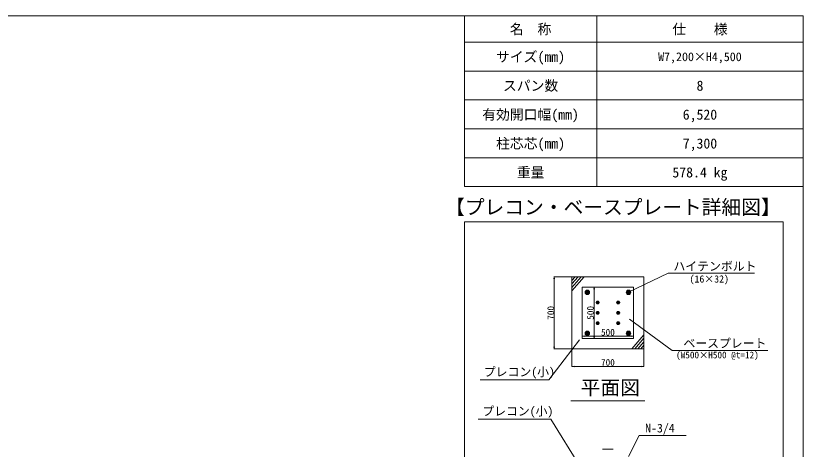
# Model space of a CAD drawing. Units: millimetres, scale not verified. Extents: x -9305 to 9305, y -6415 to 6415.
# Drawn here: x 1490 to 9305, y 2109 to 6415 of the extents above; entities that cross this region are included whole.
import ezdxf
from ezdxf.enums import TextEntityAlignment as Align

# ---------------------------------------------------------------- set-up
doc = ezdxf.new("R2010")
doc.units = ezdxf.units.MM
doc.header["$LTSCALE"] = 40
doc.header["$PDMODE"] = 32
doc.header["$PDSIZE"] = 20
doc.linetypes.add('CHAIN2', pattern=[12, 9, -1, 1, -1])
doc.layers.add('0-9_MOJI', color=7, linetype='Continuous', lineweight=9)
doc.layers.add('0-D_図面枠', color=7, linetype='Continuous', lineweight=9)
doc.styles.add('ＭＳ ゴシック', font='')
doc.styles.get('ＭＳ ゴシック').set_extended_font_data('MS Gothic')

msp = doc.modelspace()

# ---------------------------------------------------------------- linework, layer by layer
at = {"layer": '0-9_MOJI'}
for p, q in [((5942.88, 6414.98), (9304.61, 6414.98)), ((5942.88, 6414.98), (5942.88, 4717.76)), ((7255.74, 6414.98), (7255.74, 4717.76)), ((9304.61, 6414.98), (9304.61, 4717.76)), ((5942.88, 6152.67), (9304.61, 6152.67)), ((5942.88, 5865.69), (9304.61, 5865.69)), ((5942.88, 5578.71), (9304.61, 5578.71)), ((5942.88, 5291.73), (9304.61, 5291.73)), ((5942.88, 5004.74), (9304.61, 5004.74)), ((5942.88, 4717.76), (9304.61, 4717.76))]:
    msp.add_line(p, q, dxfattribs=at)
at = {"layer": '0-D_図面枠'}
for p, q in [((7570.51, 3668.26), (7965.59, 3857.75)), ((8821.16, 3857.75), (7965.59, 3857.75)), ((7008.49, 3821.51), (6831.03, 3821.51)), ((6832.05, 3801.11), (6832.05, 3127.91)), ((7009.51, 3821.51), (7723.51, 3821.51)), ((7009.51, 3107.51), (7009.51, 3821.51)), ((7009.51, 3751.32), (7070.03, 3821.51)), ((7009.51, 3715.79), (7100.66, 3821.51)), ((7009.51, 3682.72), (7129.17, 3821.51)), ((7009.51, 3785.96), (7040.16, 3821.51)), ((7723.51, 3821.51), (7723.51, 3107.51)), ((7111.51, 3209.26), (7111.51, 3719.26)), ((7111.51, 3719.26), (7621.51, 3719.26)), ((7153.09, 3684.58), (7143.67, 3668.26)), ((7171.94, 3684.58), (7153.09, 3684.58)), ((7181.36, 3668.26), (7171.94, 3684.58)), ((7229.87, 3719.26), (7228.85, 3719.26)), ((7229.87, 3698.86), (7229.87, 3229.66)), ((7561.09, 3684.58), (7551.67, 3668.26)), ((7579.94, 3684.58), (7561.09, 3684.58)), ((7589.36, 3668.26), (7579.94, 3684.58)), ((7621.51, 3719.26), (7621.51, 3209.26)), ((7143.67, 3668.26), (7153.09, 3651.94)), ((7153.09, 3651.94), (7171.94, 3651.94)), ((7171.94, 3651.94), (7181.36, 3668.26)), ((7551.67, 3668.26), (7561.09, 3651.94)), ((7561.09, 3651.94), (7579.94, 3651.94)), ((7579.94, 3651.94), (7589.36, 3668.26)), ((7256.56, 3580.03), (7248.61, 3566.26)), ((7248.61, 3566.26), (7256.56, 3552.49)), ((7272.46, 3580.03), (7256.56, 3580.03)), ((7256.56, 3552.49), (7272.46, 3552.49)), ((7280.41, 3566.26), (7272.46, 3580.03)), ((7272.46, 3552.49), (7280.41, 3566.26)), ((7460.56, 3580.03), (7452.61, 3566.26)), ((7452.61, 3566.26), (7460.56, 3552.49)), ((7476.46, 3580.03), (7460.56, 3580.03)), ((7460.56, 3552.49), (7476.46, 3552.49)), ((7484.41, 3566.26), (7476.46, 3580.03)), ((7476.46, 3552.49), (7484.41, 3566.26)), ((7256.56, 3478.03), (7248.61, 3464.26)), ((7248.61, 3464.26), (7256.56, 3450.49)), ((7272.46, 3478.03), (7256.56, 3478.03)), ((7256.56, 3450.49), (7272.46, 3450.49)), ((7280.41, 3464.26), (7272.46, 3478.03)), ((7272.46, 3450.49), (7280.41, 3464.26)), ((7460.56, 3478.03), (7452.61, 3464.26)), ((7452.61, 3464.26), (7460.56, 3450.49)), ((7476.46, 3478.03), (7460.56, 3478.03)), ((7460.56, 3450.49), (7476.46, 3450.49)), ((7484.41, 3464.26), (7476.46, 3478.03)), ((7476.46, 3450.49), (7484.41, 3464.26)), ((7256.56, 3376.03), (7248.61, 3362.26)), ((7248.61, 3362.26), (7256.56, 3348.49)), ((7272.46, 3376.03), (7256.56, 3376.03)), ((7280.41, 3362.26), (7272.46, 3376.03)), ((7272.46, 3348.49), (7280.41, 3362.26)), ((7460.56, 3376.03), (7452.61, 3362.26)), ((7452.61, 3362.26), (7460.56, 3348.49)), ((7476.46, 3376.03), (7460.56, 3376.03)), ((7484.41, 3362.26), (7476.46, 3376.03)), ((7476.46, 3348.49), (7484.41, 3362.26)), ((7581.7, 3400.56), (8003.92, 3089.59)), ((7256.56, 3348.49), (7272.46, 3348.49)), ((7460.56, 3348.49), (7476.46, 3348.49)), ((7111.51, 3232.65), (7111.51, 3234.9)), ((7621.51, 3209.26), (7111.51, 3209.26)), ((7601.11, 3233.88), (7131.91, 3233.88)), ((7153.09, 3276.58), (7143.67, 3260.26)), ((7143.67, 3260.26), (7153.09, 3243.94)), ((7171.94, 3276.58), (7153.09, 3276.58)), ((7153.09, 3243.94), (7171.94, 3243.94)), ((7181.36, 3260.26), (7171.94, 3276.58)), ((7171.94, 3243.94), (7181.36, 3260.26)), ((7561.09, 3276.58), (7551.67, 3260.26)), ((7551.67, 3260.26), (7561.09, 3243.94)), ((7579.94, 3276.58), (7561.09, 3276.58)), ((7561.09, 3243.94), (7579.94, 3243.94)), ((7589.36, 3260.26), (7579.94, 3276.58)), ((7579.94, 3243.94), (7589.36, 3260.26)), ((7723.51, 3246.3), (7603.86, 3107.51)), ((7621.51, 3231.63), (7621.51, 3234.9)), ((7723.51, 3213.24), (7632.36, 3107.51)), ((6780.36, 2797.52), (7084.4, 3197.72)), ((7723.51, 3177.7), (7663, 3107.51)), ((7723.51, 3143.06), (7692.87, 3107.51)), ((7008.49, 3107.51), (6831.03, 3107.51)), ((7723.51, 3107.51), (7009.51, 3107.51)), ((7009.51, 3107.51), (7009.51, 2930.05)), ((7723.51, 3106.49), (7723.51, 2930.05)), ((8952.96, 3089.59), (8003.92, 3089.59)), ((7029.91, 2931.07), (7703.11, 2931.07)), ((6780.36, 2797.52), (6098.14, 2797.52)), ((6999.71, 2589.06), (7733.32, 2589.06)), ((6800.62, 2407.72), (6078.24, 2407.72)), ((6800.62, 2407.72), (7104.66, 1917.86)), ((7675.4, 2246.98), (7569.23, 2036.66)), ((7675.4, 2246.98), (8142.54, 2246.98)), ((7417.52, 2109.39), (7313.68, 2109.39))]:
    msp.add_line(p, q, dxfattribs=at)
at = {"layer": '0-D_図面枠', "color": 134}
for p, q in [((6828.65, 3801.11), (6832.05, 3821.51)), ((6828.65, 3801.11), (6835.45, 3801.11)), ((6832.05, 3821.51), (6835.45, 3801.11)), ((7226.47, 3698.86), (7229.87, 3719.26)), ((7226.47, 3698.86), (7233.27, 3698.86)), ((7229.87, 3719.26), (7233.27, 3698.86)), ((7131.91, 3237.28), (7111.51, 3233.88)), ((7111.51, 3233.88), (7131.91, 3230.48)), ((7131.91, 3237.28), (7131.91, 3230.48)), ((7226.47, 3229.66), (7229.87, 3209.26)), ((7226.47, 3229.66), (7233.27, 3229.66)), ((7229.87, 3209.26), (7233.27, 3229.66)), ((7601.11, 3237.28), (7621.51, 3233.88)), ((7601.11, 3237.28), (7601.11, 3230.48)), ((7621.51, 3233.88), (7601.11, 3230.48)), ((6828.65, 3127.91), (6832.05, 3107.51)), ((6828.65, 3127.91), (6835.45, 3127.91)), ((6832.05, 3107.51), (6835.45, 3127.91)), ((7029.91, 2934.47), (7009.51, 2931.07)), ((7009.51, 2931.07), (7029.91, 2927.67)), ((7029.91, 2934.47), (7029.91, 2927.67)), ((7703.11, 2934.47), (7723.51, 2931.07)), ((7703.11, 2934.47), (7703.11, 2927.67)), ((7723.51, 2931.07), (7703.11, 2927.67))]:
    msp.add_line(p, q, dxfattribs=at)
at = {"layer": '0-D_図面枠', "linetype": 'CHAIN2'}
for p, q in [((7162.51, 3692.74), (7162.51, 3643.78)), ((7570.51, 3692.74), (7570.51, 3643.78)), ((7138.03, 3668.26), (7186.99, 3668.26)), ((7546.03, 3668.26), (7594.99, 3668.26)), ((7246.61, 3566.26), (7282.42, 3566.26)), ((7264.51, 3582.78), (7264.51, 3549.74)), ((7450.61, 3566.26), (7486.42, 3566.26)), ((7468.51, 3582.78), (7468.51, 3549.74)), ((7246.61, 3464.26), (7282.42, 3464.26)), ((7264.51, 3480.78), (7264.51, 3447.74)), ((7450.61, 3464.26), (7486.42, 3464.26)), ((7468.51, 3480.78), (7468.51, 3447.74)), ((7246.61, 3362.26), (7282.42, 3362.26)), ((7264.51, 3378.78), (7264.51, 3345.74)), ((7450.61, 3362.26), (7486.42, 3362.26)), ((7468.51, 3378.78), (7468.51, 3345.74)), ((7162.51, 3284.74), (7162.51, 3235.78)), ((7570.51, 3284.74), (7570.51, 3235.78)), ((7138.03, 3260.26), (7186.99, 3260.26)), ((7546.03, 3260.26), (7594.99, 3260.26))]:
    msp.add_line(p, q, dxfattribs=at)
at = {"layer": '0-D_図面枠'}
msp.add_lwpolyline([(-9304.61, -6414.98), (9304.61, -6414.98), (9304.61, 6414.98), (-9304.61, 6414.98)], dxfattribs=at)
msp.add_lwpolyline([(5942.88, 4367.32), (9106.91, 4367.32), (9106.91, 181.97), (5942.88, 181.97)], close=True, dxfattribs=at)
for centre, radius in [((7162.51, 3668.26), 22.44), ((7162.51, 3668.26), 16.32), ((7162.51, 3668.26), 13.26), ((7162.51, 3668.26), 11.22), ((7162.51, 3668.26), 9.84), ((7570.51, 3668.26), 22.44), ((7570.51, 3668.26), 16.32), ((7570.51, 3668.26), 13.26), ((7570.51, 3668.26), 11.22), ((7570.51, 3668.26), 9.84), ((7264.51, 3566.26), 13.77), ((7468.51, 3566.26), 13.77), ((7264.51, 3464.26), 13.77), ((7468.51, 3464.26), 13.77), ((7264.51, 3362.26), 13.77), ((7468.51, 3362.26), 13.77), ((7162.51, 3260.26), 22.44), ((7570.51, 3260.26), 22.44), ((7162.51, 3260.26), 16.32), ((7162.51, 3260.26), 13.26), ((7162.51, 3260.26), 11.22), ((7162.51, 3260.26), 9.84), ((7570.51, 3260.26), 16.32), ((7570.51, 3260.26), 13.26), ((7570.51, 3260.26), 11.22), ((7570.51, 3260.26), 9.84)]:
    msp.add_circle(centre, radius, dxfattribs=at)
for p in [(7162.51, 3668.26), (7570.51, 3668.26), (7264.51, 3566.26), (7468.51, 3566.26), (7264.51, 3464.26), (7468.51, 3464.26), (7264.51, 3362.26), (7468.51, 3362.26), (7162.51, 3260.26), (7570.51, 3260.26)]:
    msp.add_point(p, dxfattribs=at)

# ---------------------------------------------------------------- texts
at = {"layer": '0-9_MOJI', "style": 'ＭＳ ゴシック'}
for s, height, p in [('名\u3000称', 100.5, (6393.6, 6201.54)), ('仕\u3000\u3000様', 100.5, (8005.9, 6201.54)), ('サイズ(mm)', 100.5, (6256.46, 5926.9)), ('W7,200×H4,500', 87.12, (7864.26, 5937.88)), ('スパン数', 100.5, (6325.03, 5639.92)), ('8', 100.5, (8245.89, 5639.92)), ('有効開口幅(mm)', 100.5, (6119.32, 5352.94)), ('6,520', 100.5, (8108.75, 5352.94)), ('柱芯芯(mm)', 100.5, (6256.46, 5065.95)), ('7,300', 100.5, (8108.75, 5065.95)), ('重量', 100.5, (6462.17, 4778.97)), ('578.4 kg', 100.5, (8005.9, 4778.97))]:
    msp.add_text(s, height=height, dxfattribs=at).set_placement(p, align=Align.BOTTOM_LEFT)
at = {"layer": '0-D_図面枠', "style": 'ＭＳ ゴシック'}
for s, height, p in [('【プレコン・ベースプレート詳細図】', 143.6, (5750.68, 4399.21)), ('ハイテンボルト', 86.15, (8016.88, 3857.4)), ('(16×32)', 71.79, (8176.68, 3743.54)), ('500', 67, (7297.97, 3217.8)), ('ベースプレート', 86.15, (8115.99, 3092.29)), ('(W500×H500 @t=12)', 67, (8042.98, 2992.22)), ('700', 67, (7297.97, 2918.95)), ('プレコン(小)', 86.15, (6135.26, 2808.25)), ('平面図', 143.6, (7096.43, 2606.64)), ('プレコン(小)', 86.15, (6119.84, 2418.45)), ('N-3/4', 86.15, (7735.98, 2250.53))]:
    msp.add_text(s, height=height, dxfattribs=at).set_placement(p, align=Align.BOTTOM_LEFT)
for s, p in [('700', (6852.08, 3395.97)), ('500', (7245.95, 3395.72))]:
    msp.add_text(s, height=67, rotation=90, dxfattribs=at).set_placement(p, align=Align.BOTTOM_LEFT)

doc.saveas('drawing.dxf')
